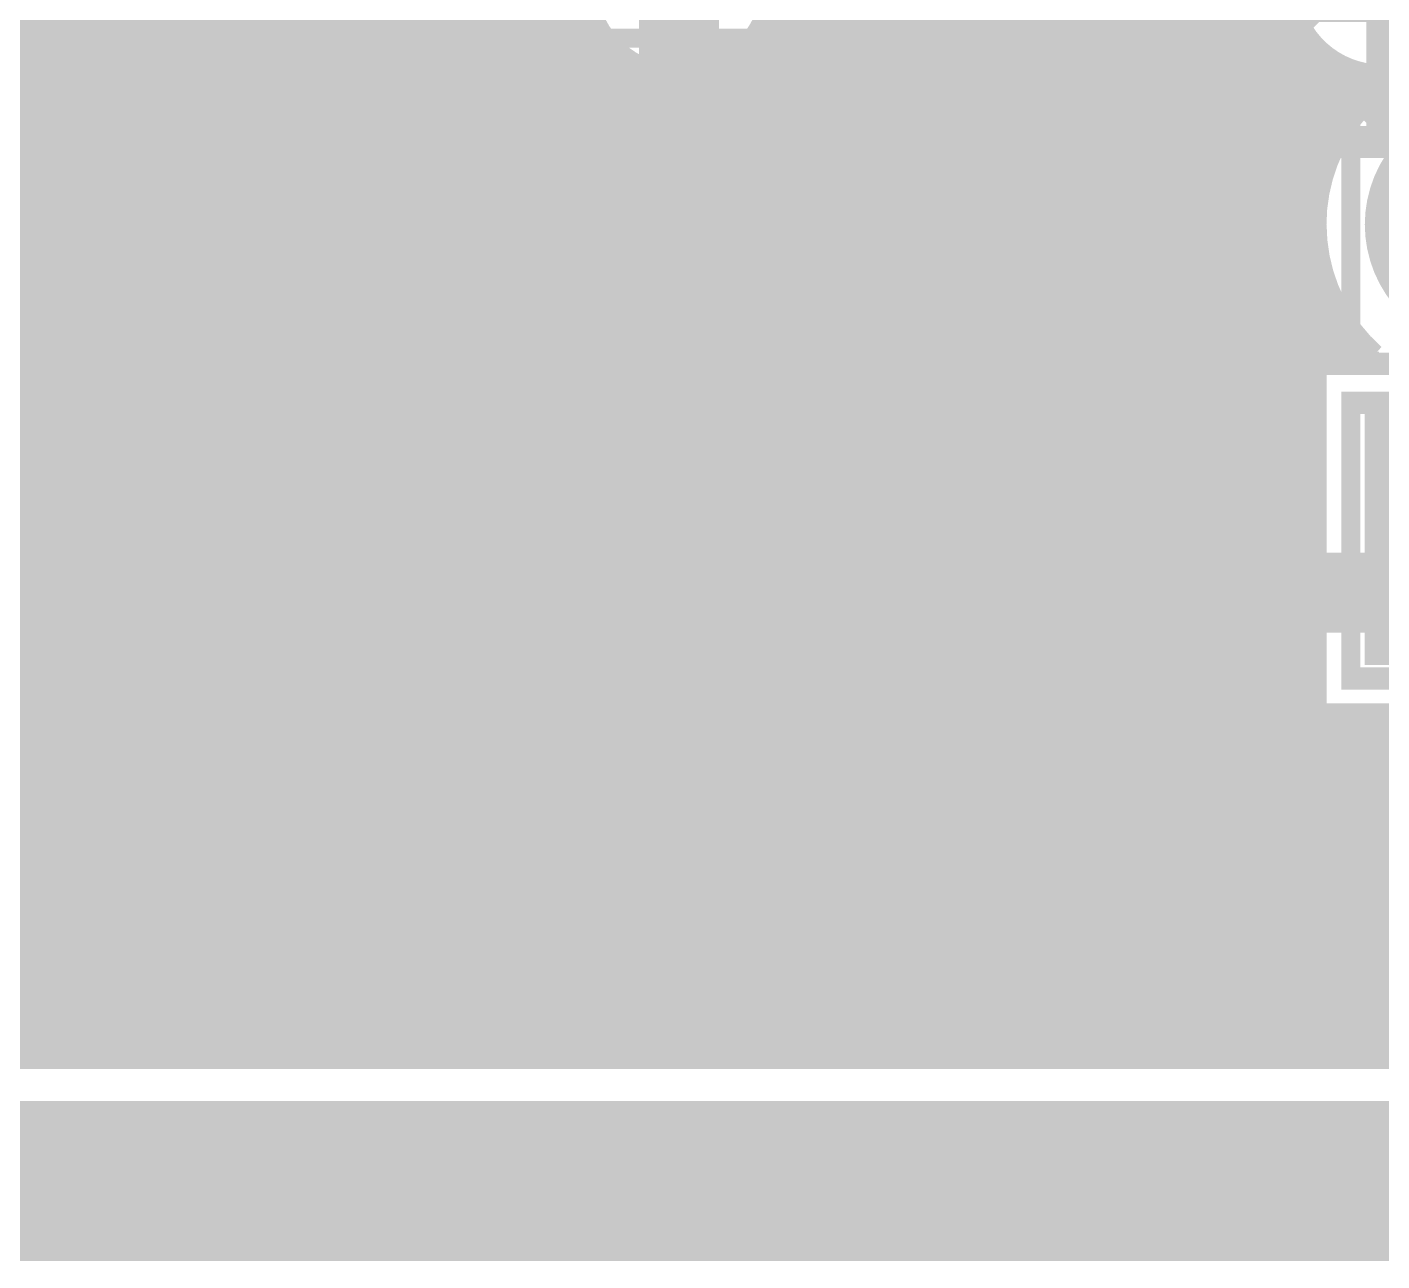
# Model space of a CAD drawing. Extents: x -1 to 101, y -64 to 41.
# Drawn here: x 20.22 to 30.99, y -0.64 to 9.17 of the extents above; entities that cross this region are included whole.
import ezdxf

# ---------------------------------------------------------------- set-up
doc = ezdxf.new("R2010")
doc.units = 0
doc.header["$MEASUREMENT"] = 0
doc.layers.get('0').update_dxf_attribs({"linetype": 'CONTINUOUS'})
for name, color, linetype in [('22-313-0_AST', 7, 'CONTINUOUS'), ('22-313-0_BOT', 7, 'CONTINUOUS'), ('22-313-0_DRD', 2, 'CONTINUOUS'), ('22-313-0_SMB', 4, 'CONTINUOUS'), ('22-313-0_SMT', 3, 'CONTINUOUS'), ('22-313-0_SPT', 5, 'CONTINUOUS'), ('22-313-0_SST', 10, 'CONTINUOUS'), ('22-313-0_TOP', 14, 'CONTINUOUS')]:
    doc.layers.add(name, color=color, linetype=linetype)

# ---------------------------------------------------------------- blocks, each defined once
blk = doc.blocks.new('ROUND_10')
at = {"const_width": 0.99949}
blk.add_lwpolyline([(-0.499744, 0, 1), (0.499744, 0, 1)], format="xyb", close=True, dxfattribs=at)
blk = doc.blocks.new('SQUARE_14')
blk.add_solid([(0.99949, 0.99949), (0.99949, -0.99949), (-0.99949, 0.99949), (-0.99949, -0.99949)])
blk = doc.blocks.new('RECTANGLE_2')
blk.add_solid([(0.4826, 0.4064), (0.4826, -0.4064), (-0.4826, 0.4064), (-0.4826, -0.4064)])
blk = doc.blocks.new('RECTANGLE_36')
blk.add_solid([(0.635, 0.508), (0.635, -0.508), (-0.635, 0.508), (-0.635, -0.508)])
blk = doc.blocks.new('RECTANGLE_38')
blk.add_solid([(0.9017, 0.508), (0.9017, -0.508), (-0.9017, 0.508), (-0.9017, -0.508)])

msp = doc.modelspace()

# ---------------------------------------------------------------- linework, layer by layer
at = {"layer": '22-313-0_AST'}
for points, const_width in [([(0, 39.99992), (0, 0), (99.949, 0), (99.949, 39.99992), (0, 39.99992)], 1.27), ([(24.511, 5.588), (19.939, 5.588), (19.939, 7.366), (20.193, 7.62), (19.939, 7.874), (19.939, 9.652), (24.511, 9.652), (24.511, 5.588)], 0.1524), ([(35.90036, 2.50444), (35.49904, 2.50444), (35.49904, 3.33502), (30.12948, 3.33502), (30.12948, 9.31418), (46.07052, 9.31418), (46.07052, 3.33502), (40.70096, 3.33502), (40.70096, 2.50444), (40.29964, 2.50444), (40.29964, 1.32334), (35.90036, 1.32334), (35.90036, 2.50444), (35.90036, 3.98018), (36.76904, 3.98018), (37.9603, 3.98018), (37.9603, 6.16966), (35.74034, 6.16966), (35.74034, 3.98018), (35.90036, 3.98018)], 0.1524), ([(26.2255, 6.1595), (26.2255, 9.0805), (24.5872, 9.0805), (24.5872, 6.1595), (26.2255, 6.1595)], 0.1524), ([(26.543, 9.017), (26.543, 3.683), (29.337, 3.683), (29.337, 9.017), (26.543, 9.017)], 0.1524), ([(32.95904, 8.66902), (30.73908, 8.66902), (30.73908, 6.47954), (32.95904, 6.47954), (32.95904, 8.66902)], 0.1524), ([(22.71014, 8.54202), (22.71014, 8.3058)], 0.1524), ([(25.73274, 8.56488), (25.73274, 8.0899), (25.05456, 8.56488), (24.88692, 8.56488), (24.71674, 8.50646), (24.71674, 8.15086), (24.88692, 8.0899)], 0.1524), ([(22.71014, 8.42518), (21.69414, 8.42518), (21.86178, 8.3058)], 0.1524), ([(22.71014, 7.8232), (22.71014, 7.58698)], 0.1524), ([(25.56256, 7.2517), (25.73274, 7.37108), (25.73274, 7.6073), (25.56256, 7.72668), (25.39492, 7.72668), (25.05456, 7.49046), (24.71674, 7.72668), (24.71674, 7.2517)], 0.1524), ([(22.71014, 7.70382), (21.69414, 7.70382), (21.86178, 7.58698)], 0.1524), ([(28.01366, 6.9342), (28.18384, 7.05358), (28.18384, 7.2898), (28.01366, 7.40918), (27.84348, 7.40918), (27.50566, 7.17296), (27.16784, 7.40918), (27.16784, 6.9342)], 0.1524), ([(22.53996, 6.6294), (22.71014, 6.68782), (22.71014, 6.92658), (22.53996, 6.985), (22.36978, 7.10438), (21.86178, 7.10438), (21.69414, 7.04342), (21.69414, 6.68782), (21.86178, 6.6294), (22.53996, 6.6294)], 0.1524), ([(22.36978, 6.86562), (22.71014, 7.10438)], 0.1524), ([(25.22474, 6.4135), (25.22474, 6.7691), (25.05456, 6.88848), (24.88692, 6.88848), (24.71674, 6.7691), (24.71674, 6.4135), (25.73274, 6.4135)], 0.1524), ([(25.22474, 6.71068), (25.73274, 6.88848)], 0.1524), ([(28.01366, 6.096), (28.18384, 6.21538), (28.18384, 6.4516), (28.01366, 6.57098), (27.84348, 6.57098), (27.50566, 6.33476), (27.16784, 6.57098), (27.16784, 6.096)], 0.1524), ([(32.95904, 3.98018), (32.95904, 6.16966), (30.73908, 6.16966), (30.73908, 3.98018), (32.95904, 3.98018)], 0.1524), ([(27.67584, 5.2578), (27.67584, 5.6134), (27.50566, 5.73278), (27.33548, 5.73278), (27.16784, 5.6134), (27.16784, 5.2578), (28.18384, 5.2578)], 0.1524), ([(27.67584, 5.55498), (28.18384, 5.73278)], 0.1524), ([(24.511, 1.143), (19.939, 1.143), (19.939, 2.921), (20.193, 3.175), (19.939, 3.429), (19.939, 5.207), (24.511, 5.207), (24.511, 1.143)], 0.1524), ([(22.71014, 3.91922), (22.53996, 3.80238), (22.36978, 3.74142), (22.03196, 3.74142), (21.86178, 3.80238), (21.69414, 3.91922), (21.69414, 4.0386), (21.86178, 4.15798), (22.03196, 4.2164), (22.36978, 4.2164), (22.53996, 4.15798), (22.71014, 4.0386), (22.71014, 3.91922)], 0.1524), ([(22.71014, 3.3782), (22.71014, 3.14198)], 0.1524), ([(22.71014, 3.25882), (21.69414, 3.25882), (21.86178, 3.14198)], 0.1524), ([(22.53996, 2.1844), (22.71014, 2.24282), (22.71014, 2.48158), (22.53996, 2.54), (22.36978, 2.65938), (21.86178, 2.65938), (21.69414, 2.59842), (21.69414, 2.24282), (21.86178, 2.1844), (22.53996, 2.1844)], 0.1524), ([(22.36978, 2.42062), (22.71014, 2.65938)], 0.1524)]:
    msp.add_lwpolyline(points, dxfattribs=dict(at, const_width=const_width))
at = {"layer": '22-313-0_BOT', "const_width": 0.254}
for points in [[(21.1328, 24.56942), (21.1328, 1.016)], [(20.9042, 24.34082), (20.9042, 1.016)], [(20.6756, 24.11222), (20.6756, 1.016)], [(20.447, 23.88362), (20.447, 1.016)], [(20.2184, 23.65502), (20.2184, 1.016)], [(30.0482, 16.0528), (30.0482, 1.016)], [(29.8196, 15.85722), (29.8196, 1.016)], [(29.591, 15.62862), (29.591, 1.016)], [(29.3624, 15.40002), (29.3624, 1.016)], [(29.1338, 15.17142), (29.1338, 1.016)], [(28.9052, 14.94282), (28.9052, 1.016)], [(28.6766, 14.71422), (28.6766, 1.016)], [(21.3614, 14.62278), (21.3614, 1.016)], [(22.5044, 14.5415), (22.5044, 1.016)], [(22.733, 14.5796), (22.733, 1.016)], [(22.9616, 14.5796), (22.9616, 1.016)], [(23.1902, 14.5796), (23.1902, 1.016)], [(23.4188, 14.5796), (23.4188, 1.016)], [(23.6474, 14.5796), (23.6474, 1.016)], [(23.876, 14.5796), (23.876, 1.016)], [(24.1046, 14.5796), (24.1046, 1.016)], [(24.3332, 14.5796), (24.3332, 1.016)], [(24.5618, 14.5796), (24.5618, 1.016)], [(28.2194, 14.5796), (28.2194, 1.016)], [(28.448, 14.59484), (28.448, 1.016)], [(21.59, 14.42974), (21.59, 1.016)], [(21.8186, 14.34592), (21.8186, 1.016)], [(22.0472, 14.33576), (22.0472, 1.016)], [(22.2758, 14.39418), (22.2758, 1.016)], [(27.9908, 11.56208), (27.9908, 1.016)], [(27.7622, 10.52068), (27.7622, 1.016)], [(27.5336, 10.26922), (27.5336, 1.016)], [(27.305, 9.70534), (27.305, 1.016)], [(27.0764, 9.49198), (27.0764, 1.016)], [(26.162, 9.35228), (26.162, 1.016)], [(26.3906, 9.43102), (26.3906, 1.016)], [(26.6192, 9.38022), (26.6192, 1.016)], [(26.8478, 9.398), (26.8478, 1.016)], [(24.67102, 9.2456), (5.588, 9.2456)], [(30.25902, 9.2456), (26.12898, 9.2456)], [(30.2768, 9.19988), (30.2768, 1.016)], [(24.7904, 9.03478), (24.7904, 1.016)], [(24.80564, 9.017), (5.588, 9.017)], [(25.9334, 8.9535), (25.9334, 1.016)], [(30.39364, 9.017), (25.99436, 9.017)], [(25.019, 8.84174), (25.019, 1.016)], [(30.5054, 8.91032), (30.5054, 8.09244)], [(25.13838, 8.7884), (6.04774, 8.7884)], [(25.2476, 8.75792), (25.2476, 1.016)], [(25.4762, 8.74776), (25.4762, 1.016)], [(30.72638, 8.7884), (25.66162, 8.7884)], [(25.7048, 8.80618), (25.7048, 1.016)], [(30.734, 8.78586), (30.734, 8.4963)], [(30.9626, 8.74268), (30.9626, 8.72236)], [(30.83814, 8.6106), (31.84906, 7.59968)], [(30.78734, 8.5598), (6.66496, 8.5598)], [(30.6197, 8.3312), (7.0866, 8.3312)], [(30.50794, 8.1026), (7.41172, 8.1026)], [(30.44444, 7.874), (7.68096, 7.874)], [(30.41904, 7.6454), (7.90702, 7.6454)], [(30.4292, 7.4168), (8.10006, 7.4168)], [(30.47746, 7.1882), (8.26516, 7.1882)], [(30.5054, 7.10692), (30.5054, 6.53034)], [(30.5689, 6.9596), (8.4074, 6.9596)], [(30.71114, 6.731), (8.52932, 6.731)], [(30.734, 6.70306), (30.734, 6.53034)], [(30.41904, 6.5024), (8.63092, 6.5024)], [(30.41904, 6.53034), (30.41904, 3.66776)], [(30.89656, 6.53034), (30.41904, 6.53034)], [(30.41904, 6.2738), (8.71728, 6.2738)], [(30.41904, 6.0452), (8.7884, 6.0452)], [(30.41904, 5.8166), (8.84428, 5.8166)], [(30.41904, 5.588), (8.88492, 5.588)], [(30.41904, 5.3594), (8.91286, 5.3594)], [(30.41904, 5.1308), (8.9281, 5.1308)], [(30.41904, 4.9022), (8.9281, 4.9022)], [(30.41904, 4.6736), (8.91794, 4.6736)], [(30.41904, 4.445), (8.89, 4.445)], [(30.41904, 4.2164), (18.3261, 4.2164)], [(30.41904, 3.9878), (18.3261, 3.9878)], [(30.41904, 3.7592), (18.3261, 3.7592)], [(33.28162, 3.66776), (30.41904, 3.66776)], [(30.5054, 3.66776), (30.5054, 1.016)], [(30.734, 3.66776), (30.734, 1.016)], [(30.9626, 3.66776), (30.9626, 1.016)], [(37.04336, 3.5306), (18.3261, 3.5306)], [(37.11956, 3.302), (18.3261, 3.302)], [(37.26434, 3.0734), (18.3261, 3.0734)], [(37.52342, 2.8448), (18.3261, 2.8448)], [(60.579, 2.6162), (18.3261, 2.6162)], [(60.579, 2.3876), (18.3261, 2.3876)], [(60.579, 2.159), (18.3261, 2.159)], [(60.579, 1.9304), (7.4549, 1.9304)], [(60.579, 1.7018), (7.13994, 1.7018)], [(60.579, 1.4732), (6.73608, 1.4732)], [(60.579, 1.2446), (6.16204, 1.2446)], [(60.579, 1.016), (5.588, 1.016)]]:
    msp.add_lwpolyline(points, dxfattribs=at)
for points in [[(24.61768, 9.525, 0.4142136), (25.4, 8.74268)], [(25.4, 8.74268, 0.4142136), (26.18232, 9.525)], [(30.20568, 9.525, 0.4142136), (30.988, 8.74268)], [(30.988, 8.74268, 0.2355059), (30.41802, 7.59968)], [(30.41904, 7.59968, 0.2139586), (30.8979, 6.53185)]]:
    msp.add_lwpolyline(points, format="xyb", dxfattribs=at)
at = {"layer": '22-313-0_DRD'}
for points, const_width in [([(0, 39.99992), (0, 0), (99.949, 0), (99.949, 39.99992), (0, 39.99992)], 1.27), ([(25.4, 11.43), (25.4, 8.89)], 0.254), ([(26.67, 11.43), (26.67, 8.89)], 0.254), ([(27.94, 8.89), (27.94, 11.43)], 0.254), ([(24.13, 10.795), (24.13, 8.255)], 0.254), ([(25.4, 10.795), (25.4, 8.255)], 0.254), ([(26.67, 8.255), (26.67, 10.795)], 0.254), ([(29.718, 10.795), (29.718, 8.255)], 0.254), ([(30.988, 10.795), (30.988, 8.255)], 0.254), ([(25.4, 8.89), (27.94, 8.89)], 0.254), ([(24.13, 8.255), (26.67, 8.255)], 0.254), ([(29.718, 8.255), (32.258, 8.255)], 0.254)]:
    msp.add_lwpolyline(points, dxfattribs=dict(at, const_width=const_width))
at = {"layer": '22-313-0_SST', "const_width": 0.1524}
for points in [[(24.511, 5.588), (24.511, 9.652), (19.939, 9.652), (19.939, 7.874), (20.193, 7.62), (19.939, 7.366), (19.939, 5.588), (24.511, 5.588)], [(35.90036, 2.52984), (35.49904, 2.52984), (35.49904, 3.36042), (30.12948, 3.36042), (30.12948, 9.33958), (46.07052, 9.33958), (46.07052, 3.36042), (40.70096, 3.36042), (40.70096, 2.52984), (40.29964, 2.52984), (40.29964, 1.34874), (35.90036, 1.34874), (35.90036, 2.52984), (35.90036, 4.00558), (36.76904, 4.00558), (37.9603, 4.00558), (37.9603, 6.19506), (35.74034, 6.19506), (35.74034, 4.00558), (35.90036, 4.00558)], [(26.2255, 6.1595), (26.2255, 9.0805), (24.5872, 9.0805), (24.5872, 6.1595), (26.2255, 6.1595)], [(26.543, 9.017), (29.337, 9.017), (29.337, 3.683), (26.543, 3.683), (26.543, 9.017)], [(32.95904, 8.69442), (30.73908, 8.69442), (30.73908, 6.50494), (32.95904, 6.50494), (32.95904, 8.69442)], [(32.95904, 4.00558), (32.95904, 6.19506), (30.73908, 6.19506), (30.73908, 4.00558), (32.95904, 4.00558)], [(26.00706, 5.7785), (26.00706, 5.30606), (25.33142, 5.7785), (25.16124, 5.7785), (24.99106, 5.72008), (24.99106, 5.36448), (25.16124, 5.30606)], [(24.511, 1.143), (24.511, 5.207), (19.939, 5.207), (19.939, 3.429), (20.193, 3.175), (19.939, 2.921), (19.939, 1.143), (24.511, 1.143)], [(25.83942, 4.46786), (26.00706, 4.5847), (26.00706, 4.82346), (25.83942, 4.9403), (25.66924, 4.9403), (25.33142, 4.70408), (24.99106, 4.9403), (24.99106, 4.46786)], [(25.49906, 3.62966), (25.49906, 3.98526), (25.33142, 4.1021), (25.16124, 4.1021), (24.99106, 3.98526), (24.99106, 3.62966), (26.00706, 3.62966)], [(25.49906, 3.9243), (26.00706, 4.1021)], [(28.29306, 2.7432), (28.4607, 2.86258), (28.4607, 3.0988), (28.29306, 3.21818), (28.12288, 3.21818), (27.78506, 2.98196), (27.4447, 3.21818), (27.4447, 2.7432)], [(26.01214, 2.90322), (25.84196, 2.78638), (25.67178, 2.72542), (25.33396, 2.72542), (25.16378, 2.78638), (24.99614, 2.90322), (24.99614, 3.0226), (25.16378, 3.14198), (25.33396, 3.2004), (25.67178, 3.2004), (25.84196, 3.14198), (26.01214, 3.0226), (26.01214, 2.90322)], [(32.24022, 2.68478), (31.22422, 2.68478), (31.3944, 2.5654)], [(28.29306, 1.905), (28.4607, 2.02438), (28.4607, 2.2606), (28.29306, 2.37998), (28.12288, 2.37998), (27.78506, 2.14376), (27.4447, 2.37998), (27.4447, 1.905)], [(26.01214, 2.3622), (26.01214, 2.12598)], [(26.01214, 2.24282), (24.99614, 2.24282), (25.16378, 2.12598)], [(25.84196, 1.1684), (26.01214, 1.22682), (26.01214, 1.46558), (25.84196, 1.524), (25.67178, 1.64338), (25.16378, 1.64338), (24.99614, 1.58242), (24.99614, 1.22682), (25.16378, 1.1684), (25.84196, 1.1684)], [(25.67178, 1.40462), (26.01214, 1.64338)], [(27.9527, 1.0668), (27.9527, 1.4224), (27.78506, 1.54178), (27.61488, 1.54178), (27.4447, 1.4224), (27.4447, 1.0668), (28.4607, 1.0668)], [(27.9527, 1.36398), (28.4607, 1.54178)]]:
    msp.add_lwpolyline(points, dxfattribs=at)
at = {"layer": '22-313-0_TOP'}
for points, const_width in [([(21.971, 15.113), (21.971, 13.716), (22.225, 13.462), (22.225, 8.763), (21.082, 7.62)], 0.2032), ([(21.082, 12.065), (20.955, 12.065), (19.812, 10.922), (19.812, 4.191), (20.828, 3.175), (21.082, 3.175)], 0.2032), ([(59.055, 10.7188), (59.055, 9.398), (59.69, 8.763), (59.69, 3.302), (58.547, 2.159), (23.368, 2.159)], 0.2032), ([(24.4348, 10.5156), (24.4348, 7.1374)], 0.254), ([(25.4, 8.3312), (25.4, 9.525)], 0.635), ([(30.988, 9.525), (30.353, 9.525), (28.8544, 8.0264), (27.94, 8.0264)], 0.635), ([(23.368, 9.5758), (23.368, 8.636)], 0.254), ([(24.4348, 9.5758), (24.4348, 7.6962)], 0.254), ([(24.6507, 9.30148), (24.6507, 9.1694)], 0.254), ([(24.6634, 9.26338), (24.6634, 9.1694)], 0.254), ([(24.6507, 9.1948), (24.4348, 9.1948)], 0.254), ([(24.4856, 9.1694), (24.4856, 7.747)], 0.254), ([(24.6507, 9.1694), (24.4856, 9.1694)], 0.254), ([(24.4856, 8.9662), (24.4348, 8.9662)], 0.254), ([(24.4856, 8.7376), (24.4348, 8.7376)], 0.254), ([(30.66288, 8.7757), (29.39034, 7.50316)], 0.254), ([(30.607, 8.71982), (30.607, 8.31088)], 0.254), ([(30.98038, 8.7376), (30.62478, 8.7376)], 0.254), ([(30.76448, 8.7757), (30.66288, 8.7757)], 0.254), ([(30.8356, 8.75792), (30.8356, 8.6106)], 0.254), ([(23.368, 7.6962), (23.368, 8.636)], 0.254), ([(30.83814, 8.6106), (31.84906, 7.59968)], 0.254), ([(24.4856, 8.509), (24.4348, 8.509)], 0.254), ([(25.4, 8.3312), (27.6352, 8.3312), (27.94, 8.0264)], 0.635), ([(30.3784, 8.49122), (30.3784, 5.4229)], 0.254), ([(30.74416, 8.509), (30.39618, 8.509)], 0.254), ([(24.4856, 8.2804), (24.4348, 8.2804)], 0.254), ([(30.58922, 8.2804), (30.16758, 8.2804)], 0.254), ([(30.1498, 8.26262), (30.1498, 5.4229)], 0.254), ([(22.3012, 8.08482), (22.1488, 7.93242)], 0.254), ([(22.3012, 8.08482), (22.3012, 7.6962)], 0.254), ([(22.3012, 8.0518), (22.26818, 8.0518)], 0.254), ([(24.4856, 8.0518), (24.4348, 8.0518)], 0.254), ([(29.9212, 8.03402), (29.9212, 5.4229)], 0.254), ([(30.49016, 8.0518), (29.93898, 8.0518)], 0.254), ([(22.1488, 7.93242), (22.1488, 1.651)], 0.254), ([(22.1488, 7.93242), (22.1488, 6.6802)], 0.254), ([(22.3012, 7.8232), (22.1488, 7.8232)], 0.254), ([(24.4856, 7.8232), (24.4348, 7.8232)], 0.254), ([(24.4856, 7.747), (24.4856, 7.493)], 0.254), ([(29.6926, 7.80542), (29.6926, 5.4229)], 0.254), ([(30.43428, 7.8232), (29.71038, 7.8232)], 0.254), ([(24.4348, 7.6962), (22.3012, 7.6962)], 0.254), ([(22.3774, 7.6962), (22.3774, 7.5438)], 0.254), ([(22.606, 7.6962), (22.606, 7.5438)], 0.254), ([(22.8346, 7.6962), (22.8346, 7.5438)], 0.254), ([(23.0632, 7.6962), (23.0632, 7.5438)], 0.254), ([(23.2918, 7.6962), (23.2918, 7.5438)], 0.254), ([(23.5204, 7.6962), (23.5204, 7.5438)], 0.254), ([(23.749, 7.6962), (23.749, 7.5438)], 0.254), ([(23.9776, 7.6962), (23.9776, 7.5438)], 0.254), ([(24.2062, 7.6962), (24.2062, 7.5438)], 0.254), ([(24.4856, 7.5946), (22.1488, 7.5946)], 0.254), ([(22.3012, 7.5438), (22.3012, 5.6642)], 0.254), ([(24.4348, 7.5438), (22.3012, 7.5438)], 0.254), ([(24.4348, 7.5438), (24.4348, 7.1374)], 0.254), ([(26.6065, 7.5946), (26.3144, 7.5946)], 0.254), ([(26.6065, 7.5819), (26.3144, 7.5819)], 0.254), ([(26.3144, 7.5819), (26.3144, 7.493)], 0.254), ([(26.4922, 7.5819), (26.4922, 3.34518)], 0.254), ([(26.6065, 7.5819), (26.6065, 7.0866)], 0.254), ([(29.464, 7.57682), (29.464, 5.4229)], 0.254), ([(30.41904, 7.5946), (29.48178, 7.5946)], 0.254), ([(24.4856, 7.493), (24.4856, 7.1374)], 0.254), ([(26.3144, 7.493), (26.3144, 6.0706)], 0.254), ([(22.3012, 7.366), (22.1488, 7.366)], 0.254), ([(24.4856, 7.366), (24.4348, 7.366)], 0.254), ([(26.6065, 7.366), (26.3144, 7.366)], 0.254), ([(29.2735, 7.4041), (29.2735, 7.0866)], 0.254), ([(30.43682, 7.366), (29.2735, 7.366)], 0.254), ([(22.3012, 7.1374), (22.1488, 7.1374)], 0.254), ([(24.4856, 7.1374), (24.4348, 7.1374)], 0.254), ([(24.4856, 7.1374), (24.4348, 7.1374)], 0.254), ([(26.6065, 7.1374), (26.3144, 7.1374)], 0.254), ([(30.49524, 7.1374), (29.2735, 7.1374)], 0.254), ([(29.2735, 7.0866), (26.6065, 7.0866)], 0.254), ([(26.7208, 7.0866), (26.7208, 5.6134)], 0.254), ([(26.9494, 7.0866), (26.9494, 5.6134)], 0.254), ([(27.178, 7.0866), (27.178, 5.6134)], 0.254), ([(27.4066, 7.0866), (27.4066, 5.6134)], 0.254), ([(27.6352, 7.0866), (27.6352, 5.6134)], 0.254), ([(27.8638, 7.0866), (27.8638, 5.6134)], 0.254), ([(28.0924, 7.0866), (28.0924, 5.6134)], 0.254), ([(28.321, 7.0866), (28.321, 5.6134)], 0.254), ([(28.5496, 7.0866), (28.5496, 5.6134)], 0.254), ([(28.7782, 7.0866), (28.7782, 5.6134)], 0.254), ([(29.0068, 7.0866), (29.0068, 5.6134)], 0.254), ([(29.2354, 7.0866), (29.2354, 5.6134)], 0.254), ([(22.3012, 6.9088), (22.1488, 6.9088)], 0.254), ([(25.4, 6.9088), (25.0952, 6.604), (23.368, 6.604)], 0.2032), ([(36.85032, 5.10032), (34.544, 2.794), (26.289, 2.794), (25.4, 3.683), (25.4, 6.9088)], 0.2032), ([(30.5943, 6.9088), (26.3144, 6.9088)], 0.254), ([(30.607, 6.88848), (30.607, 6.53034)], 0.254), ([(20.3454, 6.6802), (20.3454, 4.41198)], 0.254), ([(22.3012, 6.6802), (20.3454, 6.6802)], 0.254), ([(22.1488, 6.6802), (20.3454, 6.6802)], 0.254), ([(20.5486, 6.6802), (20.5486, 4.20878)], 0.254), ([(20.7772, 6.6802), (20.7772, 4.1148)], 0.254), ([(21.0058, 6.6802), (21.0058, 4.1148)], 0.254), ([(21.2344, 6.6802), (21.2344, 4.1148)], 0.254), ([(21.463, 6.6802), (21.463, 4.1148)], 0.254), ([(21.6916, 6.6802), (21.6916, 4.1148)], 0.254), ([(21.9202, 6.6802), (21.9202, 4.1148)], 0.254), ([(30.75178, 6.6802), (26.3144, 6.6802)], 0.254), ([(30.8356, 6.58876), (30.8356, 6.53034)], 0.254), ([(22.3012, 6.4516), (20.3454, 6.4516)], 0.254), ([(30.41904, 6.4516), (26.3144, 6.4516)], 0.254), ([(30.89656, 6.53034), (30.41904, 6.53034)], 0.254), ([(30.41904, 6.53034), (30.41904, 5.4229)], 0.254), ([(22.3012, 6.223), (20.3454, 6.223)], 0.254), ([(30.41904, 6.223), (26.3144, 6.223)], 0.254), ([(24.4856, 6.0706), (24.4348, 6.0706)], 0.254), ([(24.4348, 6.0706), (24.4348, 5.6642)], 0.254), ([(24.4348, 6.0706), (24.4348, 3.0988)], 0.254), ([(24.8666, 6.0706), (24.4856, 6.0706)], 0.254), ([(24.6634, 6.0706), (24.6634, 2.6924)], 0.254), ([(24.8666, 6.0706), (24.8666, 3.683)], 0.254), ([(26.3144, 6.0706), (25.9334, 6.0706)], 0.254), ([(25.9334, 6.0706), (25.9334, 3.90398)], 0.254), ([(26.035, 6.0706), (26.035, 3.80238)], 0.254), ([(26.2636, 6.0706), (26.2636, 3.57378)], 0.254), ([(22.3012, 5.9944), (20.3454, 5.9944)], 0.254), ([(24.8666, 5.9944), (24.4348, 5.9944)], 0.254), ([(30.41904, 5.9944), (25.9334, 5.9944)], 0.254), ([(22.3012, 5.7658), (20.3454, 5.7658)], 0.254), ([(24.8666, 5.7658), (24.4348, 5.7658)], 0.254), ([(30.41904, 5.7658), (25.9334, 5.7658)], 0.254), ([(24.4348, 5.6642), (22.3012, 5.6642)], 0.254), ([(22.3774, 5.6642), (22.3774, 5.1308)], 0.254), ([(22.606, 5.6642), (22.606, 5.1308)], 0.254), ([(22.8346, 5.6642), (22.8346, 5.1308)], 0.254), ([(23.0632, 5.6642), (23.0632, 5.1308)], 0.254), ([(23.2918, 5.6642), (23.2918, 5.1308)], 0.254), ([(23.5204, 5.6642), (23.5204, 5.1308)], 0.254), ([(23.749, 5.6642), (23.749, 5.1308)], 0.254), ([(23.9776, 5.6642), (23.9776, 5.1308)], 0.254), ([(24.2062, 5.6642), (24.2062, 5.1308)], 0.254), ([(26.6065, 5.6134), (26.6065, 3.7338)], 0.254), ([(29.2735, 5.6134), (26.6065, 5.6134)], 0.254), ([(29.2735, 5.6134), (29.2735, 5.4229)], 0.254), ([(24.8666, 5.5372), (20.3454, 5.5372)], 0.254), ([(26.6065, 5.5372), (25.9334, 5.5372)], 0.254), ([(30.41904, 5.5372), (29.2735, 5.5372)], 0.254), ([(30.41904, 5.4229), (29.2735, 5.4229)], 0.254), ([(24.8666, 5.3086), (20.3454, 5.3086)], 0.254), ([(26.6065, 5.3086), (25.9334, 5.3086)], 0.254), ([(31.84906, 5.10032), (31.42234, 4.6736), (27.94, 4.6736)], 0.635), ([(22.3012, 5.08), (20.3454, 5.08)], 0.254), ([(22.3012, 5.1308), (22.3012, 3.2512)], 0.254), ([(24.4348, 5.1308), (22.3012, 5.1308)], 0.254), ([(23.368, 5.1308), (23.368, 4.191)], 0.254), ([(24.4348, 5.1308), (24.4348, 3.2512)], 0.254), ([(24.8666, 5.08), (24.4348, 5.08)], 0.254), ([(26.6065, 5.08), (25.9334, 5.08)], 0.254), ([(22.3012, 4.8514), (20.3454, 4.8514)], 0.254), ([(24.8666, 4.8514), (24.4348, 4.8514)], 0.254), ([(26.6065, 4.8514), (25.9334, 4.8514)], 0.254), ([(22.3012, 4.6228), (20.3454, 4.6228)], 0.254), ([(24.8666, 4.6228), (24.4348, 4.6228)], 0.254), ([(26.6065, 4.6228), (25.9334, 4.6228)], 0.254), ([(20.3454, 4.41198), (20.64258, 4.1148)], 0.254), ([(22.3012, 4.3942), (20.36318, 4.3942)], 0.254), ([(24.8666, 4.3942), (24.4348, 4.3942)], 0.254), ([(26.6065, 4.3942), (25.9334, 4.3942)], 0.254), ([(22.3012, 4.191), (23.368, 4.191)], 0.254), ([(24.4348, 4.191), (23.368, 4.191)], 0.254), ([(23.368, 3.2512), (23.368, 4.191)], 0.254), ([(22.3012, 4.1656), (20.59178, 4.1656)], 0.254), ([(22.1488, 4.1148), (20.64258, 4.1148)], 0.254), ([(22.1488, 4.1148), (22.1488, 2.2352)], 0.254), ([(24.8666, 4.1656), (24.4348, 4.1656)], 0.254), ([(26.6065, 4.1656), (25.9334, 4.1656)], 0.254), ([(22.3012, 3.937), (22.1488, 3.937)], 0.254), ([(24.8666, 3.937), (24.4348, 3.937)], 0.254), ([(26.6065, 3.937), (25.9334, 3.937)], 0.254), ([(25.9334, 3.90398), (26.50998, 3.3274)], 0.254), ([(30.41904, 3.937), (29.2735, 3.937)], 0.254), ([(30.41904, 3.9243), (29.2735, 3.9243)], 0.254), ([(29.2735, 3.9243), (29.2735, 3.7338)], 0.254), ([(29.464, 3.9243), (29.464, 3.3274)], 0.254), ([(29.6926, 3.9243), (29.6926, 3.3274)], 0.254), ([(29.9212, 3.9243), (29.9212, 3.3274)], 0.254), ([(30.1498, 3.9243), (30.1498, 3.3274)], 0.254), ([(30.3784, 3.9243), (30.3784, 3.3274)], 0.254), ([(30.41904, 3.9243), (30.41904, 3.66776)], 0.254), ([(22.3012, 3.7084), (22.1488, 3.7084)], 0.254), ([(24.8666, 3.7084), (24.4348, 3.7084)], 0.254), ([(30.41904, 3.7084), (26.12898, 3.7084)], 0.254), ([(29.2735, 3.7338), (26.6065, 3.7338)], 0.254), ([(26.7208, 3.7338), (26.7208, 3.3274)], 0.254), ([(26.9494, 3.7338), (26.9494, 3.3274)], 0.254), ([(27.178, 3.7338), (27.178, 3.3274)], 0.254), ([(27.4066, 3.7338), (27.4066, 3.3274)], 0.254), ([(27.6352, 3.7338), (27.6352, 3.3274)], 0.254), ([(27.8638, 3.7338), (27.8638, 3.3274)], 0.254), ([(28.0924, 3.7338), (28.0924, 3.3274)], 0.254), ([(28.321, 3.7338), (28.321, 3.3274)], 0.254), ([(28.5496, 3.7338), (28.5496, 3.3274)], 0.254), ([(28.7782, 3.7338), (28.7782, 3.3274)], 0.254), ([(29.0068, 3.7338), (29.0068, 3.3274)], 0.254), ([(29.2354, 3.7338), (29.2354, 3.3274)], 0.254), ([(33.28162, 3.66776), (30.41904, 3.66776)], 0.254), ([(30.607, 3.66776), (30.607, 3.3274)], 0.254), ([(30.8356, 3.66776), (30.8356, 3.3274)], 0.254), ([(31.0642, 3.66776), (31.0642, 3.3274)], 0.254), ([(22.3012, 3.4798), (22.1488, 3.4798)], 0.254), ([(24.90724, 3.4798), (24.4348, 3.4798)], 0.254), ([(24.892, 3.52044), (24.892, 2.6924)], 0.254), ([(34.47542, 3.4798), (26.35758, 3.4798)], 0.254), ([(34.32302, 3.3274), (26.50998, 3.3274)], 0.254), ([(25.07742, 3.2512), (22.1488, 3.2512)], 0.254), ([(24.4348, 3.2512), (22.3012, 3.2512)], 0.254), ([(22.3774, 3.2512), (22.3774, 3.0988)], 0.254), ([(22.606, 3.2512), (22.606, 3.0988)], 0.254), ([(22.8346, 3.2512), (22.8346, 3.0988)], 0.254), ([(23.0632, 3.2512), (23.0632, 3.0988)], 0.254), ([(23.2918, 3.2512), (23.2918, 3.0988)], 0.254), ([(23.5204, 3.2512), (23.5204, 3.0988)], 0.254), ([(23.749, 3.2512), (23.749, 3.0988)], 0.254), ([(23.9776, 3.2512), (23.9776, 3.0988)], 0.254), ([(24.2062, 3.2512), (24.2062, 3.0988)], 0.254), ([(25.02154, 3.30454), (25.63622, 2.6924)], 0.254), ([(25.1206, 3.20802), (25.1206, 2.6924)], 0.254), ([(22.3012, 3.0226), (22.1488, 3.0226)], 0.254), ([(24.4348, 3.0988), (22.3012, 3.0988)], 0.254), ([(22.3012, 3.0988), (22.3012, 1.651)], 0.254), ([(24.4348, 3.0988), (24.4348, 2.6924)], 0.254), ([(25.30602, 3.0226), (24.4348, 3.0226)], 0.254), ([(25.3492, 2.97942), (25.3492, 2.6924)], 0.254), ([(22.3012, 2.794), (22.1488, 2.794)], 0.254), ([(25.53462, 2.794), (24.4348, 2.794)], 0.254), ([(25.63622, 2.6924), (24.4348, 2.6924)], 0.254), ([(25.5778, 2.75082), (25.5778, 2.6924)], 0.254), ([(22.3012, 2.5654), (22.1488, 2.5654)], 0.254), ([(22.3012, 2.3368), (22.1488, 2.3368)], 0.254), ([(22.1488, 2.2352), (20.0152, 2.2352)], 0.254), ([(20.32, 2.2352), (20.32, 1.651)], 0.254), ([(20.5486, 2.2352), (20.5486, 1.651)], 0.254), ([(20.7772, 2.2352), (20.7772, 1.651)], 0.254), ([(21.0058, 2.2352), (21.0058, 1.651)], 0.254), ([(21.2344, 2.2352), (21.2344, 1.651)], 0.254), ([(21.463, 2.2352), (21.463, 1.651)], 0.254), ([(21.6916, 2.2352), (21.6916, 1.651)], 0.254), ([(21.9202, 2.2352), (21.9202, 1.651)], 0.254), ([(22.3012, 2.1082), (18.3261, 2.1082)], 0.254), ([(22.3012, 1.8796), (7.3914, 1.8796)], 0.254), ([(22.3012, 1.651), (7.05866, 1.651)], 0.254)]:
    msp.add_lwpolyline(points, dxfattribs=dict(at, const_width=const_width))
at = {"layer": '22-313-0_TOP', "const_width": 0.254}
for points in [[(30.988, 8.74268, 0.2355059), (30.41802, 7.59968)], [(30.76448, 8.7757, 0.0726024), (30.988, 8.74307)], [(30.41904, 7.59968, 0.2139586), (30.8979, 6.53185)], [(29.2735, 7.4041, 0.0476112), (29.38365, 7.49461)], [(29.2735, 7.4041, 0.0476112), (29.38365, 7.49461)], [(24.8666, 3.683, 0.1989124), (25.02283, 3.30583)], [(24.8666, 3.683, 0.1989124), (25.02283, 3.30583)]]:
    msp.add_lwpolyline(points, format="xyb", dxfattribs=at)

# ---------------------------------------------------------------- block references
at = {"layer": '22-313-0_BOT'}
for name, p in [('ROUND_10', (31.84906, 7.59968)), ('SQUARE_14', (31.84906, 5.10032))]:
    msp.add_blockref(name, p, dxfattribs=at)
at = {"layer": '22-313-0_SMB'}
for name, p in [('ROUND_10', (31.84906, 7.59968)), ('SQUARE_14', (31.84906, 5.10032))]:
    msp.add_blockref(name, p, dxfattribs=at)
at = {"layer": '22-313-0_SMT'}
for name, p in [('RECTANGLE_36', (23.368, 8.636)), ('RECTANGLE_2', (25.4, 8.3312)), ('RECTANGLE_38', (27.94, 8.0264)), ('ROUND_10', (31.84906, 7.59968)), ('RECTANGLE_36', (21.082, 7.62)), ('RECTANGLE_2', (25.4, 6.9088)), ('RECTANGLE_36', (23.368, 6.604)), ('SQUARE_14', (31.84906, 5.10032)), ('RECTANGLE_38', (27.94, 4.6736)), ('RECTANGLE_36', (23.368, 4.191)), ('RECTANGLE_36', (21.082, 3.175)), ('RECTANGLE_36', (23.368, 2.159))]:
    msp.add_blockref(name, p, dxfattribs=at)
at = {"layer": '22-313-0_SPT'}
for name, p in [('RECTANGLE_36', (23.368, 8.636)), ('RECTANGLE_2', (25.4, 8.3312)), ('RECTANGLE_38', (27.94, 8.0264)), ('RECTANGLE_36', (21.082, 7.62)), ('RECTANGLE_2', (25.4, 6.9088)), ('RECTANGLE_36', (23.368, 6.604)), ('RECTANGLE_38', (27.94, 4.6736)), ('RECTANGLE_36', (23.368, 4.191)), ('RECTANGLE_36', (21.082, 3.175)), ('RECTANGLE_36', (23.368, 2.159))]:
    msp.add_blockref(name, p, dxfattribs=at)
at = {"layer": '22-313-0_TOP'}
for name, p in [('RECTANGLE_36', (23.368, 8.636)), ('RECTANGLE_2', (25.4, 8.3312)), ('RECTANGLE_38', (27.94, 8.0264)), ('ROUND_10', (31.84906, 7.59968)), ('RECTANGLE_36', (21.082, 7.62)), ('RECTANGLE_2', (25.4, 6.9088)), ('RECTANGLE_36', (23.368, 6.604)), ('SQUARE_14', (31.84906, 5.10032)), ('RECTANGLE_38', (27.94, 4.6736)), ('RECTANGLE_36', (23.368, 4.191)), ('RECTANGLE_36', (21.082, 3.175)), ('RECTANGLE_36', (23.368, 2.159))]:
    msp.add_blockref(name, p, dxfattribs=at)

doc.saveas('drawing.dxf')
